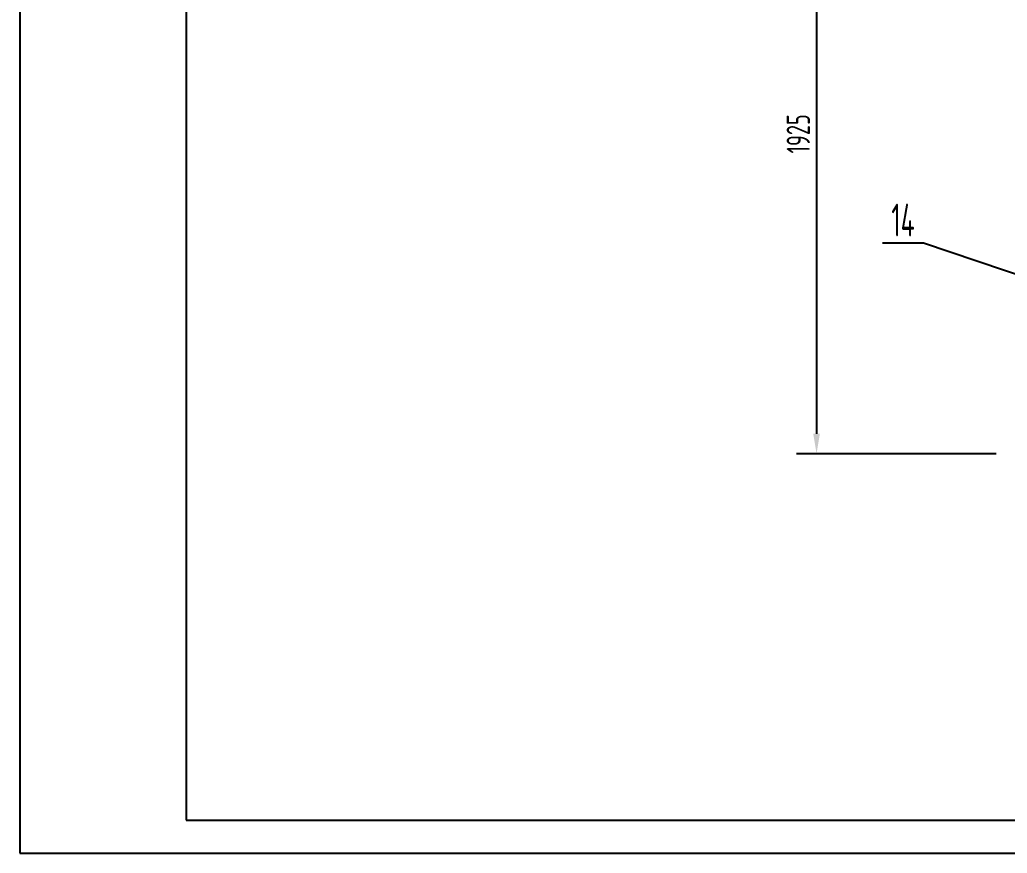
# Model space of a CAD drawing. Header units: millimetres. Extents: x 0 to 8400, y -2453 to 5940.
# Drawn here: x 0 to 2969, y 0 to 2508 of the extents above; entities that cross this region are included whole.
import ezdxf
from ezdxf.enums import TextEntityAlignment as Align

# ---------------------------------------------------------------- set-up
doc = ezdxf.new("R2010")
doc.units = ezdxf.units.MM
doc.header["$LTSCALE"] = 200
doc.linetypes.add('F', pattern=[0.75, 0.5, -0.25])
for name, color, linetype in [('01', 7, 'Continuous'), ('02', 1, 'Continuous'), ('04', 2, 'F'), ('08', 1, 'Continuous'), ('11', 3, 'Continuous')]:
    doc.layers.add(name, color=color, linetype=linetype)
doc.styles.get("Standard").update_dxf_attribs({"font": 'isocp', "width": 0.707, "bigfont": 'intecad.shx'})
doc.dimstyles.new('INTE', dxfattribs={"dimscale": 20, "dimtxt": 3.5, "dimasz": 3, "dimexe": 3, "dimexo": 0, "dimgap": 1, "dimtad": 1, "dimdec": 3, "dimdsep": 46, "dimtxsty": 'Standard', "dimcen": 0, "dimclrd": 1, "dimclre": 1, "dimclrt": 3, "dimaunit": 1, "dimadec": 0, "dimazin": 0, "dimtfac": 1, "dimtdec": 3, "dimtmove": 0, "dimatfit": 0, "dimfxl": 1, "dimarcsym": 0})

# ---------------------------------------------------------------- blocks, each defined once
blk = doc.blocks.new('*D35')
at = {"layer": '08', "color": 1, "lineweight": -2, "transparency": 16777216}
for p, q in [((2516, 3127), (2335.9, 3127)), ((2395.9, 3067), (2395.9, 1262)), ((2936.2, 1202), (2335.9, 1202))]:
    blk.add_line(p, q, dxfattribs=at)
at = {"layer": '08', "color": 1, "transparency": 16777216}
for points in [[(2385.9, 3067), (2405.9, 3067), (2395.9, 3127)], [(2385.9, 1262), (2405.9, 1262), (2395.9, 1202)]]:
    blk.add_solid(points, dxfattribs=at)
at = {"layer": 'DEFPOINTS', "color": 0, "transparency": 16777216}
for p in [(2516, 3127), (2395.9, 1202), (2936.2, 1202)]:
    blk.add_point(p, dxfattribs=at)
at = {"layer": '08', "color": 3, "transparency": 16777216, "insert": (2340.9, 2164.5), "char_height": 70, "attachment_point": 5, "rotation": 90}
blk.add_mtext('1925', dxfattribs=at)
blk = doc.blocks.new('*U45')
at = {"layer": '01'}
for points in [[(25, 292), (25, 5)], [(25, 5), (415, 5)]]:
    blk.add_lwpolyline(points, dxfattribs=at)
at = {"layer": '02'}
for points in [[(0, 297), (0, 0)], [(0, 0), (420, 0)]]:
    blk.add_lwpolyline(points, dxfattribs=at)

msp = doc.modelspace()

# ---------------------------------------------------------------- linework, layer by layer
at = {"layer": '02'}
for p, q in [((2717.9369, 1835.5505), (2593.9369, 1835.5505)), ((3241.5495, 1658.6848), (2717.9369, 1835.5505))]:
    msp.add_line(p, q, dxfattribs=at)

# ---------------------------------------------------------------- block references
at = {"layer": '04', "xscale": 20, "yscale": 20, "zscale": 20}
msp.add_blockref('*U45', (0, 0), dxfattribs=at)

# ---------------------------------------------------------------- texts
at = {"layer": '11', "width": 0.614783}
msp.add_text('14', height=98.99495, dxfattribs=at).set_placement((2620.9422, 1855.5505), (2690.9316, 1855.5505), align=Align.FIT)

# ---------------------------------------------------------------- dimensions: what is measured, and where the dimension line sits
at = {"layer": '08'}
dim = msp.add_linear_dim(base=(2395.8782, 1202.0123), p1=(2516.0176, 3127.0123), p2=(2936.2208, 1202.0123), angle=90, dimstyle='INTE', dxfattribs=at)
dim.commit()
dim.dimension.update_dxf_attribs({"geometry": '*D35', "text_midpoint": (2340.8544, 2164.5123)})

doc.saveas('drawing.dxf')
